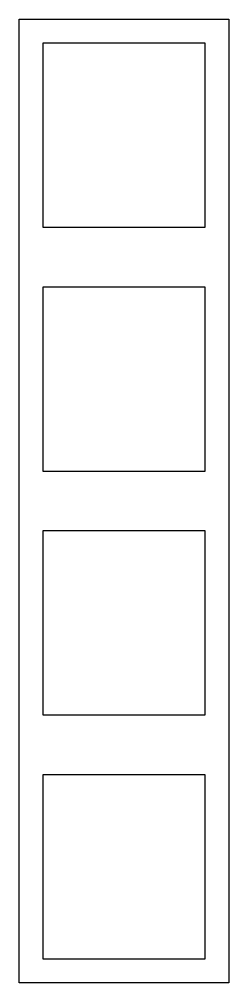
# Model space of a CAD drawing. Header units: millimetres. Extents: x -119 to -32, y -297 to 106.
import ezdxf

# ---------------------------------------------------------------- set-up
doc = ezdxf.new("R2010")
doc.units = ezdxf.units.MM
doc.layers.get('0').update_dxf_attribs({"linetype": 'CONTINUOUS'})

msp = doc.modelspace()

# ---------------------------------------------------------------- linework, layer by layer
for points in [[(-119.23, 106.03), (-31.63, 106.03), (-31.63, -296.98), (-119.23, -296.98)], [(-109.33, 96.03), (-109.33, 19.03), (-41.53, 19.03), (-41.53, 96.03)], [(-41.53, -82.97), (-41.53, -5.97), (-109.33, -5.97), (-109.33, -82.97)], [(-41.53, -184.97), (-41.53, -107.97), (-109.33, -107.97), (-109.33, -184.97)], [(-41.53, -286.98), (-41.53, -209.97), (-109.33, -209.97), (-109.33, -286.98)]]:
    msp.add_lwpolyline(points, close=True)

doc.saveas('drawing.dxf')
